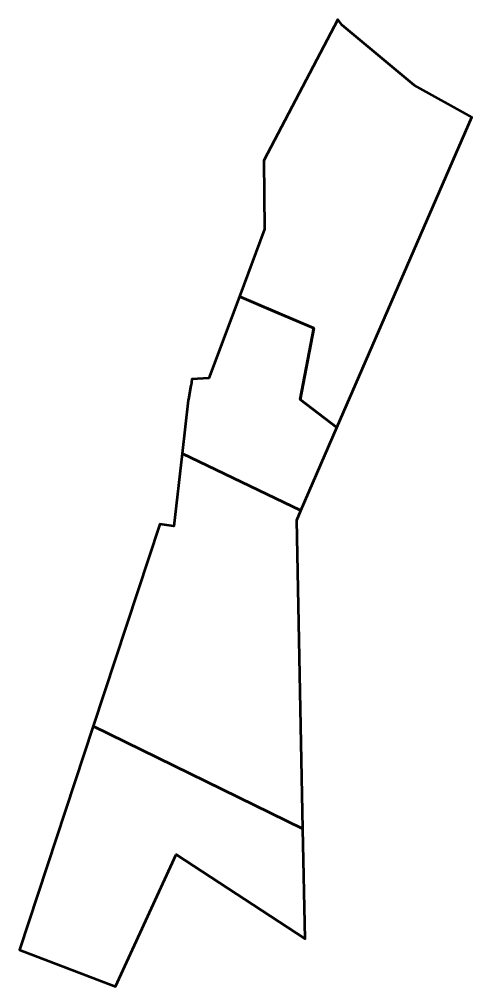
# Model space of a CAD drawing. Header units: metres. Extents: x 808263 to 808344, y 9156736 to 9156909.
import ezdxf

# ---------------------------------------------------------------- set-up
doc = ezdxf.new("R2010")
doc.units = ezdxf.units.M
doc.header["$MEASUREMENT"] = 0
doc.layers.add('2860-21071', color=1, linetype='Continuous')

msp = doc.modelspace()

# ---------------------------------------------------------------- linework, layer by layer
at = {"layer": '2860-21071', "color": 254, "lineweight": 53, "true_color": 0xcccccc}
for points in [[(808315.6, 9156853.38), (808313.16, 9156840.64), (808319.71, 9156835.67), (808343.77, 9156891.05), (808333.49, 9156896.76), (808320.62, 9156907.49), (808319.88, 9156908.52), (808306.63, 9156883.34), (808306.79, 9156871.05), (808302.28, 9156859.02), (808308.7, 9156856.3)], [(808276.17, 9156782.32), (808313.62, 9156764.03), (808312.52, 9156819.13), (808313.28, 9156820.86), (808292.06, 9156830.99), (808290.59, 9156818.05), (808288.08, 9156818.38)]]:
    msp.add_lwpolyline(points, close=True, dxfattribs=at)
at = {"layer": '2860-21071', "color": 3, "lineweight": 53, "true_color": 0x00ff00}
msp.add_lwpolyline([(808313.28, 9156820.86), (808319.71, 9156835.67), (808313.16, 9156840.64), (808315.6, 9156853.38), (808302.28, 9156859.02), (808296.8, 9156844.44), (808293.79, 9156844.26), (808293.64, 9156843.22), (808293.62, 9156843.18), (808293.21, 9156840.71), (808293.14, 9156840.56), (808292.06, 9156830.99)], close=True, dxfattribs=at)
at = {"layer": '2860-21071', "color": 5, "lineweight": 53, "true_color": 0x0000ff}
msp.add_lwpolyline([(808313.62, 9156764.03), (808276.17, 9156782.32), (808262.98, 9156742.38), (808280.18, 9156735.83), (808291.01, 9156759.4), (808314.01, 9156744.38)], close=True, dxfattribs=at)

doc.saveas('drawing.dxf')
